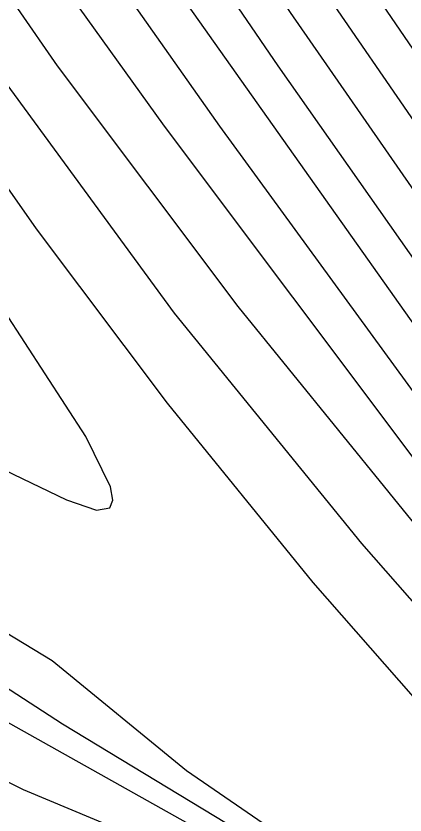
# Model space of a CAD drawing. Header units: inches. Extents: x 2608994 to 2618701, y 1261813 to 1271655.
# Drawn here: x 2617429.4 to 2617569.4, y 1264675.9 to 1264963.1 of the extents above; entities that cross this region are included whole.
import ezdxf

# ---------------------------------------------------------------- set-up
doc = ezdxf.new("R2010")
doc.units = ezdxf.units.IN
doc.header["$MEASUREMENT"] = 0

msp = doc.modelspace()

# ---------------------------------------------------------------- linework, layer by layer
for points, elevation in [([(2617703.55, 1264663.12), (2617654.87, 1264736.32), (2617459.21, 1265012.32), (2617395.47, 1265107.12), (2617334.8, 1265201.14), (2617256.46, 1265330.32), (2617177.6, 1265470.22), (2617094.8, 1265627.18), (2617000.44, 1265816.32), (2616978.05, 1265855.92), (2616930.93, 1265930.32), (2616876.24, 1266009.52), (2616820, 1266084.87), (2616767.2, 1266149.1), (2616737.2, 1266182.29), (2616710.8, 1266208.31), (2616683.2, 1266231.07), (2616654.4, 1266251.5), (2616635.2, 1266262.87), (2616478, 1266345.53), (2616364, 1266409.85), (2616247.6, 1266480.8), (2616138.4, 1266553.32), (2616056.8, 1266611.91)], 262), ([(2617682.8, 1264674.69), (2617638.4, 1264737.83), (2617502.78, 1264923.52), (2617432.56, 1265023.12), (2617360, 1265131.3), (2617291.04, 1265241.52), (2617228, 1265349.21), (2617164.96, 1265463.52), (2617082.76, 1265621.92), (2616986.17, 1265818.72), (2616938.38, 1265899.12), (2616873.58, 1265995.12), (2616805.6, 1266086.22), (2616742, 1266161.14), (2616715.6, 1266188.05), (2616694, 1266206.84), (2616666.4, 1266227.53), (2616642.4, 1266242.7), (2616481.7, 1266326.32), (2616350.8, 1266399.6), (2616256, 1266456.92), (2616166, 1266515.36), (2616066.4, 1266585.37)], 261), ([(2617702, 1264626.68), (2617667.2, 1264678.18), (2617482.95, 1264923.52), (2617421.53, 1265008.72), (2617359.39, 1265101.12), (2617296.77, 1265200.72), (2617231.22, 1265312.32), (2617165.6, 1265431.62), (2617076.8, 1265604.42), (2616972.69, 1265819.92), (2616950.96, 1265858.32), (2616917.93, 1265911.12), (2616855.64, 1266002.32), (2616793.12, 1266085.12), (2616734.8, 1266152.91), (2616710.8, 1266176.82), (2616690.4, 1266194.02), (2616665.2, 1266212.52), (2616643.6, 1266225.89), (2616484, 1266307.91), (2616355.02, 1266379.12), (2616259.6, 1266436.05), (2616168.4, 1266494.62), (2616070, 1266563.16)], 260), ([(2617663.6, 1264666.17), (2617600, 1264747.34), (2617509.44, 1264858.72), (2617444.36, 1264945.12), (2617372.94, 1265048.32), (2617301.91, 1265159.92), (2617234.75, 1265273.92), (2617166.8, 1265397.8), (2617070.8, 1265586.58), (2616959.38, 1265821.12), (2616933.31, 1265866.72), (2616895.91, 1265925.52), (2616837.72, 1266009.52), (2616779.2, 1266085.78), (2616727.6, 1266144.66), (2616707.2, 1266164.48), (2616686.8, 1266181.19), (2616644.8, 1266209.14), (2616486.4, 1266289.48), (2616359.14, 1266358.72), (2616260.8, 1266416.62), (2616168.4, 1266475.38), (2616068.8, 1266544.3)], 259), ([(2617654, 1264663.14), (2617601.38, 1264719.52), (2617553.91, 1264773.52), (2617486.47, 1264856.32), (2617407.25, 1264964.32), (2617328.8, 1265082.85), (2617239.62, 1265231.92), (2617150, 1265397.37), (2617063.6, 1265570.73), (2616949.8, 1265815.12), (2616937.83, 1265837.92), (2616900.67, 1265899.12), (2616853.35, 1265969.92), (2616806.25, 1266034.72), (2616763.6, 1266088.38), (2616733.86, 1266122.32), (2616709.6, 1266146.77), (2616685.6, 1266166.55), (2616659.2, 1266184.84), (2616478, 1266276.69), (2616362.8, 1266338.61), (2616246.4, 1266406.62), (2616139.6, 1266475.15), (2616059.2, 1266531.35)], 258), ([(2617744, 1264665.9), (2617736.37, 1264679.92), (2617713.43, 1264718.32), (2617679.79, 1264769.92), (2617532.69, 1264983.52), (2617456.97, 1265096.32), (2617390.89, 1265198.32), (2617325.74, 1265302.72), (2617261.05, 1265410.72), (2617199.73, 1265517.52), (2617124.8, 1265654.59), (2617037.82, 1265821.12), (2616993.81, 1265894.32), (2616942.81, 1265971.12), (2616888.85, 1266046.72)], 265), ([(2617746.4, 1264668.51), (2617747.6, 1264686.83), (2617721.7, 1264730.32), (2617686.64, 1264784.32), (2617539.66, 1264999.12), (2617462.72, 1265114.32), (2617337.2, 1265311.98), (2617272.78, 1265419.12), (2617208.8, 1265529.75), (2617135.6, 1265662.13), (2617051.41, 1265821.12), (2617006.5, 1265895.52), (2616956.25, 1265971.12), (2616902.37, 1266046.72)], 266), ([(2617740.4, 1264644.99), (2617723.69, 1264676.32), (2617670.8, 1264759.16), (2617528.21, 1264964.32), (2617452.71, 1265075.92), (2617380.87, 1265186.32), (2617313.48, 1265294.32), (2617249.76, 1265401.12), (2617189.6, 1265507.01), (2617112.8, 1265649.32), (2617025.02, 1265819.92), (2616981.27, 1265893.12), (2616932.81, 1265966.32), (2616879.88, 1266040.72)], 264), ([(2617712.91, 1264670.32), (2617662.4, 1264748.04), (2617523.78, 1264945.12), (2617447.51, 1265056.72), (2617371.27, 1265173.12), (2617300.81, 1265285.92), (2617240, 1265388.6), (2617178.38, 1265498.32), (2617100.8, 1265644.1), (2617012.35, 1265818.72), (2616969.62, 1265890.72), (2616922.11, 1265962.72)], 263), ([(2617647.87, 1264636.72), (2617588, 1264700.78), (2617536.4, 1264759.49), (2617483.99, 1264823.92), (2617436.8, 1264886.54), (2617388.19, 1264955.92), (2617340.05, 1265029.12), (2617293.24, 1265104.72), (2617210.79, 1265248.72), (2617127.2, 1265408.74), (2617046.8, 1265574.77), (2616926.89, 1265835.52)], 257), ([(2617274.8, 1264872.25), (2617447.6, 1264789.23), (2617458.4, 1264785.55), (2617463.2, 1264786.33), (2617464.34, 1264789.12), (2617463.46, 1264793.92), (2617454.58, 1264811.92), (2617359.34, 1264958.32)], 256), ([(2616898, 1264727.51), (2616936.4, 1264737.69), (2616985.6, 1264758.41), (2617013.2, 1264767.39), (2617032.4, 1264771.83), (2617054, 1264773.8), (2617092.4, 1264772.53), (2617147.6, 1264764.42), (2617171.6, 1264757.6), (2617181.2, 1264753.39), (2617187.45, 1264748.32), (2617192.64, 1264737.52), (2617194.4, 1264736.99), (2617197.82, 1264739.92), (2617212.79, 1264762.72), (2617240.33, 1264791.52), (2617254.4, 1264795.88), (2617268.8, 1264798.2), (2617328.8, 1264800.41), (2617442.44, 1264731.52), (2617490.76, 1264691.92), (2617536.4, 1264660.72)], 257), ([(2616919.6, 1264692.17), (2616940, 1264699.69), (2616964, 1264712.82), (2617008.62, 1264743.52), (2617019.2, 1264747.29), (2617033.6, 1264748.85), (2617049.2, 1264747.54), (2617068.4, 1264743.27), (2617103.2, 1264733.43), (2617158.4, 1264714.79), (2617172.8, 1264713.06), (2617241.2, 1264742.45), (2617258, 1264766.16), (2617262.8, 1264770.34), (2617310.8, 1264778.42), (2617327.6, 1264779.71), (2617361.2, 1264763.87), (2617446.18, 1264708.72), (2617517.7, 1264665.52)], 258), ([(2617000.89, 1264663.12), (2617006.75, 1264678.72), (2617015.09, 1264694.32), (2617023.71, 1264706.32), (2617031.2, 1264713.7), (2617038.4, 1264717.05), (2617072.69, 1264702.72), (2617112.8, 1264682.62), (2617127.2, 1264679.66), (2617141.6, 1264680.43), (2617156, 1264685.29), (2617164.4, 1264693.21), (2617174, 1264698.02), (2617232.8, 1264722), (2617240, 1264722.36), (2617249.6, 1264717.2), (2617256.8, 1264718.07), (2617292.8, 1264745.54), (2617314.4, 1264754.86), (2617330, 1264758.34), (2617342, 1264754.71), (2617394.8, 1264726.87), (2617511.02, 1264661.92)], 259), ([(2617274.85, 1264659.52), (2617276.72, 1264683.52), (2617286.61, 1264700.32), (2617296.53, 1264712.32), (2617307.2, 1264722.12), (2617320.4, 1264731.12), (2617333.6, 1264737.58), (2617340.8, 1264737.07), (2617348, 1264734.21), (2617387.6, 1264707.17), (2617432, 1264685.08), (2617465.6, 1264671.14)], 260)]:
    msp.add_lwpolyline(points, dxfattribs=dict(elevation=elevation))

doc.saveas('drawing.dxf')
